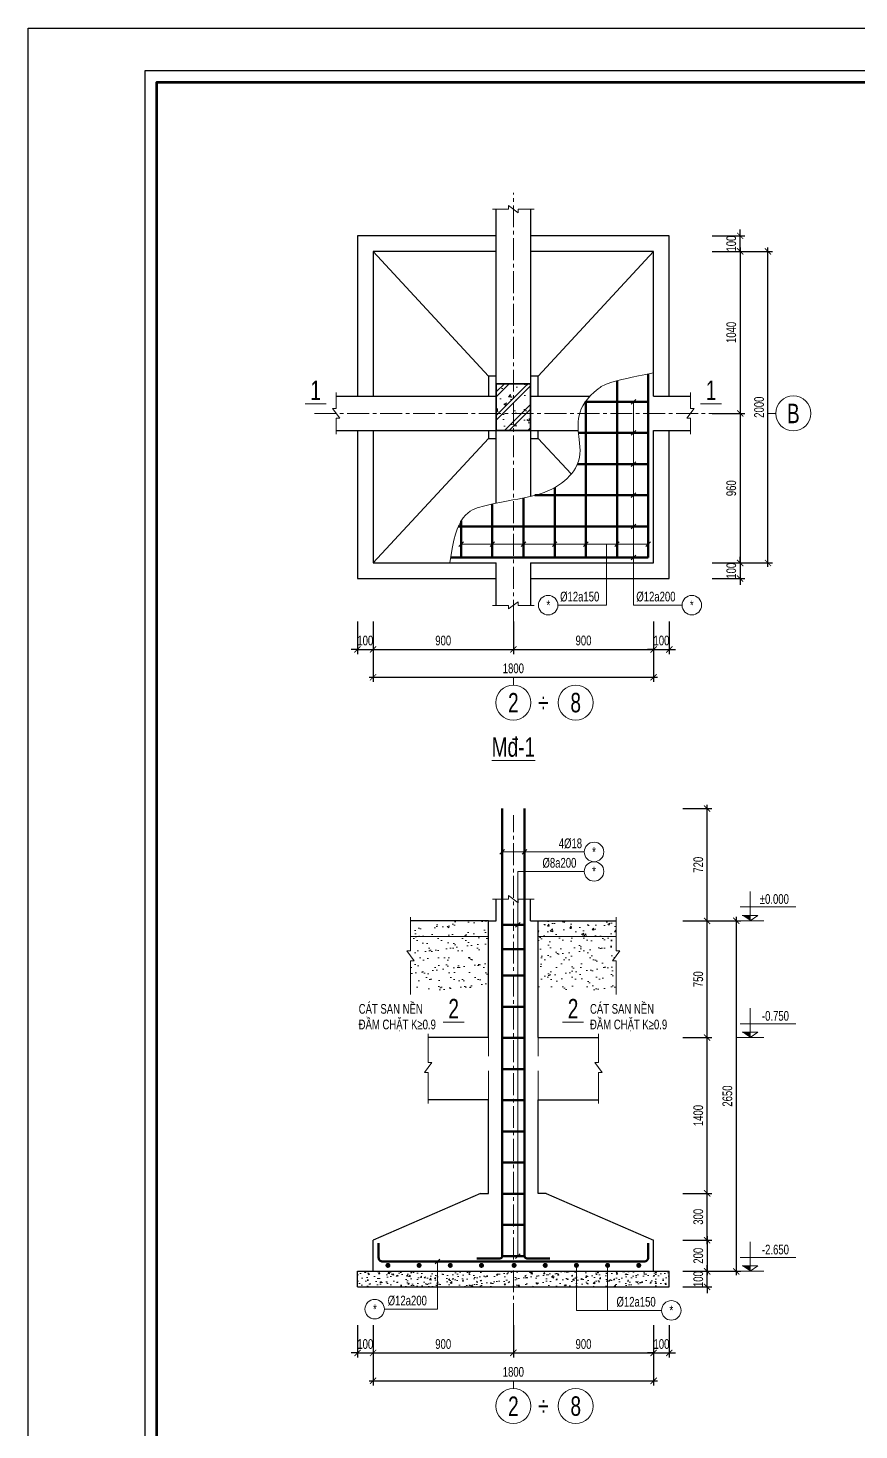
# Model space of a CAD drawing. Header units: millimetres. Extents: x 0 to 84100, y 0 to 59400.
# Drawn here: x 0 to 21322, y 23405 to 59400 of the extents above; entities that cross this region are included whole.
import ezdxf
from ezdxf.enums import TextEntityAlignment as Align

# ---------------------------------------------------------------- set-up
doc = ezdxf.new("R2010")
doc.units = ezdxf.units.MM
doc.header["$LTSCALE"] = 750
doc.header["$MEASUREMENT"] = 0
doc.linetypes.add('CENTER2', pattern=[1.125, 0.75, -0.125, 0.125, -0.125])
doc.linetypes.add('HIDDEN', pattern=[0.375, 0.25, -0.125])
doc.layers.add('CDC-KHUNGTEN', color=9, linetype='Continuous')
for name, color, linetype, lineweight in [('CDC_01.AXIS', 160, 'CENTER2', 13), ('CDC_02.DIM', 1, 'Continuous', 18), ('CDC_03.BORDER', 3, 'Continuous', 25), ('CDC_04.HIDDEN', 8, 'HIDDEN', 15), ('CDC_05.STEEL', 4, 'Continuous', 50), ('CDC_06.TEXT', 2, 'Continuous', 18), ('CDC_09.COLUMN', 4, 'Continuous', 35), ('CDC_10.HATCH', 251, 'Continuous', 9), ('CDC_11.NOTE', 8, 'Continuous', 18), ('CDC_14.STEELNUM', 9, 'Continuous', 18), ('STEEL_NODE', 6, 'Continuous', 50)]:
    doc.layers.add(name, color=color, linetype=linetype, lineweight=lineweight)
doc.styles.add('KCS_SMTEXT', font='arial.ttf', dxfattribs={"width": 0.7})
doc.styles.add('SMTEXT', font='arial.ttf', dxfattribs={"width": 0.7})
doc.dimstyles.new('KCS_DIM100-25', dxfattribs={"dimscale": 100, "dimtxt": 2.5, "dimasz": 1.6, "dimexe": 1.2, "dimexo": 0, "dimgap": 1, "dimtad": 1, "dimdec": 0, "dimlfac": 0.25, "dimzin": 0, "dimdsep": 46, "dimtxsty": 'KCS_SMTEXT', "dimblk": 'ARCHTICK', "dimcen": 0, "dimdle": 1, "dimclrd": 256, "dimclre": 256, "dimclrt": 2, "dimadec": 0, "dimazin": 0, "dimtfac": 1, "dimtdec": 0, "dimtix": 1, "dimtmove": 2, "dimatfit": 3, "dimfxl": 1, "dimtolj": 1, "dimtzin": 0, "dimarcsym": 0})

# ---------------------------------------------------------------- blocks, each defined once
blk = doc.blocks.new('_ArchTick')
at = {"color": 0, "linetype": 'ByBlock', "const_width": 0.15}
blk.add_lwpolyline([(-0.5, -0.5), (0.5, 0.5)], dxfattribs=at)
blk = doc.blocks.new('*D3')
at = {"layer": 'CDC_02.DIM', "lineweight": -2, "transparency": 16777216}
for p, q in [((8454, 44159), (8454, 43325)), ((8854, 44159), (8854, 43325)), ((8454, 43445), (8294, 43445)), ((8454, 43445), (8854, 43445)), ((8854, 43445), (9014, 43445))]:
    blk.add_line(p, q, dxfattribs=at)
at = {"layer": 'DEFPOINTS', "color": 0, "transparency": 16777216}
for p in [(8454, 44159), (8854, 44159), (8854, 43445)]:
    blk.add_point(p, dxfattribs=at)
at = {"layer": 'CDC_02.DIM', "lineweight": -2, "transparency": 16777216, "xscale": 160, "yscale": 160, "zscale": 160}
blk.add_blockref('_ArchTick', (8454, 43445), dxfattribs=at)
at = {"layer": 'CDC_02.DIM', "lineweight": -2, "transparency": 16777216, "xscale": 160, "yscale": 160, "zscale": 160, "rotation": 180}
blk.add_blockref('_ArchTick', (8854, 43445), dxfattribs=at)
at = {"layer": 'CDC_02.DIM', "color": 2, "transparency": 16777216, "insert": (8654, 43673), "char_height": 250, "attachment_point": 5, "style": 'KCS_SMTEXT'}
blk.add_mtext('\\A1;100', dxfattribs=at)
blk = doc.blocks.new('*D4')
at = {"layer": 'CDC_02.DIM', "lineweight": -2, "transparency": 16777216}
for p, q in [((8854, 44159), (8854, 43325)), ((12454, 44159), (12454, 43325)), ((8754, 43445), (12554, 43445))]:
    blk.add_line(p, q, dxfattribs=at)
at = {"layer": 'DEFPOINTS', "color": 0, "transparency": 16777216}
for p in [(8854, 44159), (12454, 44159), (12454, 43445)]:
    blk.add_point(p, dxfattribs=at)
at = {"layer": 'CDC_02.DIM', "lineweight": -2, "transparency": 16777216, "xscale": 160, "yscale": 160, "zscale": 160, "rotation": 180}
blk.add_blockref('_ArchTick', (8854, 43445), dxfattribs=at)
at = {"layer": 'CDC_02.DIM', "lineweight": -2, "transparency": 16777216, "xscale": 160, "yscale": 160, "zscale": 160}
blk.add_blockref('_ArchTick', (12454, 43445), dxfattribs=at)
at = {"layer": 'CDC_02.DIM', "color": 2, "transparency": 16777216, "insert": (10654, 43673), "char_height": 250, "attachment_point": 5, "style": 'KCS_SMTEXT'}
blk.add_mtext('\\A1;900', dxfattribs=at)
blk = doc.blocks.new('*D5')
at = {"layer": 'CDC_02.DIM', "lineweight": -2, "transparency": 16777216}
for p, q in [((12454, 44159), (12454, 43325)), ((16054, 44159), (16054, 43325)), ((12354, 43445), (16154, 43445))]:
    blk.add_line(p, q, dxfattribs=at)
at = {"layer": 'DEFPOINTS', "color": 0, "transparency": 16777216}
for p in [(12454, 44159), (16054, 44159), (16054, 43445)]:
    blk.add_point(p, dxfattribs=at)
at = {"layer": 'CDC_02.DIM', "lineweight": -2, "transparency": 16777216, "xscale": 160, "yscale": 160, "zscale": 160, "rotation": 180}
blk.add_blockref('_ArchTick', (12454, 43445), dxfattribs=at)
at = {"layer": 'CDC_02.DIM', "lineweight": -2, "transparency": 16777216, "xscale": 160, "yscale": 160, "zscale": 160}
blk.add_blockref('_ArchTick', (16054, 43445), dxfattribs=at)
at = {"layer": 'CDC_02.DIM', "color": 2, "transparency": 16777216, "insert": (14254, 43673), "char_height": 250, "attachment_point": 5, "style": 'KCS_SMTEXT'}
blk.add_mtext('\\A1;900', dxfattribs=at)
blk = doc.blocks.new('*D6')
at = {"layer": 'CDC_02.DIM', "lineweight": -2, "transparency": 16777216}
for p, q in [((16054, 44159), (16054, 43325)), ((16454, 44159), (16454, 43325)), ((16054, 43445), (15894, 43445)), ((16054, 43445), (16454, 43445)), ((16454, 43445), (16614, 43445))]:
    blk.add_line(p, q, dxfattribs=at)
at = {"layer": 'DEFPOINTS', "color": 0, "transparency": 16777216}
for p in [(16054, 44159), (16454, 44159), (16454, 43445)]:
    blk.add_point(p, dxfattribs=at)
at = {"layer": 'CDC_02.DIM', "lineweight": -2, "transparency": 16777216, "xscale": 160, "yscale": 160, "zscale": 160}
blk.add_blockref('_ArchTick', (16054, 43445), dxfattribs=at)
at = {"layer": 'CDC_02.DIM', "lineweight": -2, "transparency": 16777216, "xscale": 160, "yscale": 160, "zscale": 160, "rotation": 180}
blk.add_blockref('_ArchTick', (16454, 43445), dxfattribs=at)
at = {"layer": 'CDC_02.DIM', "color": 2, "transparency": 16777216, "insert": (16254, 43673), "char_height": 250, "attachment_point": 5, "style": 'KCS_SMTEXT'}
blk.add_mtext('\\A1;100', dxfattribs=at)
blk = doc.blocks.new('*D7')
at = {"layer": 'CDC_02.DIM', "lineweight": -2, "transparency": 16777216}
for p, q in [((8854, 44159), (8854, 42611)), ((16054, 44159), (16054, 42611)), ((8754, 42731), (16154, 42731))]:
    blk.add_line(p, q, dxfattribs=at)
at = {"layer": 'DEFPOINTS', "color": 0, "transparency": 16777216}
for p in [(8854, 44159), (16054, 44159), (16054, 42731)]:
    blk.add_point(p, dxfattribs=at)
at = {"layer": 'CDC_02.DIM', "lineweight": -2, "transparency": 16777216, "xscale": 160, "yscale": 160, "zscale": 160, "rotation": 180}
blk.add_blockref('_ArchTick', (8854, 42731), dxfattribs=at)
at = {"layer": 'CDC_02.DIM', "lineweight": -2, "transparency": 16777216, "xscale": 160, "yscale": 160, "zscale": 160}
blk.add_blockref('_ArchTick', (16054, 42731), dxfattribs=at)
at = {"layer": 'CDC_02.DIM', "color": 2, "transparency": 16777216, "insert": (12454, 42958), "char_height": 250, "attachment_point": 5, "style": 'KCS_SMTEXT'}
blk.add_mtext('\\A1;1800', dxfattribs=at)
blk = doc.blocks.new('*D8')
at = {"layer": 'CDC_02.DIM', "lineweight": -2, "transparency": 16777216}
for p, q in [((17559, 53665), (18394, 53665)), ((18274, 53765), (18274, 49405)), ((17559, 49505), (18394, 49505))]:
    blk.add_line(p, q, dxfattribs=at)
at = {"layer": 'DEFPOINTS', "color": 0, "transparency": 16777216}
for p in [(17559, 53665), (17559, 49505), (18274, 49505)]:
    blk.add_point(p, dxfattribs=at)
at = {"layer": 'CDC_02.DIM', "lineweight": -2, "transparency": 16777216, "xscale": 160, "yscale": 160, "zscale": 160}
for p, rotation in [((18274, 53665), 90), ((18274, 49505), 270)]:
    blk.add_blockref('_ArchTick', p, dxfattribs=dict(at, rotation=rotation))
at = {"layer": 'CDC_02.DIM', "color": 2, "transparency": 16777216, "insert": (18046, 51585), "char_height": 250, "attachment_point": 5, "rotation": 90, "style": 'KCS_SMTEXT'}
blk.add_mtext('\\A1;1040', dxfattribs=at)
blk = doc.blocks.new('*D9')
at = {"layer": 'CDC_02.DIM', "lineweight": -2, "transparency": 16777216}
for p, q in [((17559, 49505), (18394, 49505)), ((18274, 49605), (18274, 45565)), ((17559, 45665), (18394, 45665))]:
    blk.add_line(p, q, dxfattribs=at)
at = {"layer": 'DEFPOINTS', "color": 0, "transparency": 16777216}
for p in [(17559, 49505), (17559, 45665), (18274, 45665)]:
    blk.add_point(p, dxfattribs=at)
at = {"layer": 'CDC_02.DIM', "lineweight": -2, "transparency": 16777216, "xscale": 160, "yscale": 160, "zscale": 160}
for p, rotation in [((18274, 49505), 90), ((18274, 45665), 270)]:
    blk.add_blockref('_ArchTick', p, dxfattribs=dict(at, rotation=rotation))
at = {"layer": 'CDC_02.DIM', "color": 2, "transparency": 16777216, "insert": (18046, 47585), "char_height": 250, "attachment_point": 5, "rotation": 90, "style": 'KCS_SMTEXT'}
blk.add_mtext('\\A1;960', dxfattribs=at)
blk = doc.blocks.new('*D10')
at = {"layer": 'CDC_02.DIM', "lineweight": -2, "transparency": 16777216}
for p, q in [((18274, 45665), (18274, 45825)), ((17559, 45665), (18394, 45665)), ((18274, 45665), (18274, 45265)), ((17559, 45265), (18394, 45265)), ((18274, 45265), (18274, 45105))]:
    blk.add_line(p, q, dxfattribs=at)
at = {"layer": 'DEFPOINTS', "color": 0, "transparency": 16777216}
for p in [(17559, 45665), (17559, 45265), (18274, 45265)]:
    blk.add_point(p, dxfattribs=at)
at = {"layer": 'CDC_02.DIM', "lineweight": -2, "transparency": 16777216, "xscale": 160, "yscale": 160, "zscale": 160}
for p, rotation in [((18274, 45665), 270), ((18274, 45265), 90)]:
    blk.add_blockref('_ArchTick', p, dxfattribs=dict(at, rotation=rotation))
at = {"layer": 'CDC_02.DIM', "color": 2, "transparency": 16777216, "insert": (18046, 45465), "char_height": 250, "attachment_point": 5, "rotation": 90, "style": 'KCS_SMTEXT'}
blk.add_mtext('\\A1;100', dxfattribs=at)
blk = doc.blocks.new('*D11')
at = {"layer": 'CDC_02.DIM', "lineweight": -2, "transparency": 16777216}
for p, q in [((17559, 53665), (19108, 53665)), ((18988, 45565), (18988, 53765)), ((17559, 45665), (19108, 45665))]:
    blk.add_line(p, q, dxfattribs=at)
at = {"layer": 'DEFPOINTS', "color": 0, "transparency": 16777216}
for p in [(17559, 53665), (18988, 53665), (17559, 45665)]:
    blk.add_point(p, dxfattribs=at)
at = {"layer": 'CDC_02.DIM', "lineweight": -2, "transparency": 16777216, "xscale": 160, "yscale": 160, "zscale": 160}
for p, rotation in [((18988, 53665), 90), ((18988, 45665), 270)]:
    blk.add_blockref('_ArchTick', p, dxfattribs=dict(at, rotation=rotation))
at = {"layer": 'CDC_02.DIM', "color": 2, "transparency": 16777216, "insert": (18760, 49665), "char_height": 250, "attachment_point": 5, "rotation": 90, "style": 'KCS_SMTEXT'}
blk.add_mtext('\\A1;2000', dxfattribs=at)
blk = doc.blocks.new('*D12')
at = {"layer": 'CDC_02.DIM', "lineweight": -2, "transparency": 16777216}
for p, q in [((17559, 54065), (18394, 54065)), ((18274, 54065), (18274, 54225)), ((18274, 53665), (18274, 54065)), ((17559, 53665), (18394, 53665)), ((18274, 53665), (18274, 53505))]:
    blk.add_line(p, q, dxfattribs=at)
at = {"layer": 'DEFPOINTS', "color": 0, "transparency": 16777216}
for p in [(17559, 54065), (18274, 54065), (17559, 53665)]:
    blk.add_point(p, dxfattribs=at)
at = {"layer": 'CDC_02.DIM', "lineweight": -2, "transparency": 16777216, "xscale": 160, "yscale": 160, "zscale": 160}
for p, rotation in [((18274, 54065), 270), ((18274, 53665), 90)]:
    blk.add_blockref('_ArchTick', p, dxfattribs=dict(at, rotation=rotation))
at = {"layer": 'CDC_02.DIM', "color": 2, "transparency": 16777216, "insert": (18046, 53865), "char_height": 250, "attachment_point": 5, "rotation": 90, "style": 'KCS_SMTEXT'}
blk.add_mtext('\\A1;100', dxfattribs=at)
blk = doc.blocks.new('*D13')
at = {"layer": 'CDC_02.DIM', "lineweight": -2, "transparency": 16777216}
for p, q in [((16799, 27478), (17546, 27478)), ((17426, 27478), (17426, 27638)), ((17426, 27078), (17426, 27478)), ((16799, 27078), (17546, 27078)), ((17426, 27078), (17426, 26918))]:
    blk.add_line(p, q, dxfattribs=at)
at = {"layer": 'DEFPOINTS', "color": 0, "transparency": 16777216}
for p in [(16799, 27478), (17426, 27478), (16799, 27078)]:
    blk.add_point(p, dxfattribs=at)
at = {"layer": 'CDC_02.DIM', "lineweight": -2, "transparency": 16777216, "xscale": 160, "yscale": 160, "zscale": 160}
for p, rotation in [((17426, 27478), 270), ((17426, 27078), 90)]:
    blk.add_blockref('_ArchTick', p, dxfattribs=dict(at, rotation=rotation))
at = {"layer": 'CDC_02.DIM', "color": 2, "transparency": 16777216, "insert": (17199, 27278), "char_height": 250, "attachment_point": 5, "rotation": 90, "style": 'KCS_SMTEXT'}
blk.add_mtext('\\A1;100', dxfattribs=at)
blk = doc.blocks.new('*D14')
at = {"layer": 'CDC_02.DIM', "lineweight": -2, "transparency": 16777216}
for p, q in [((16799, 33478), (17546, 33478)), ((17426, 29378), (17426, 33578)), ((16799, 29478), (17546, 29478))]:
    blk.add_line(p, q, dxfattribs=at)
at = {"layer": 'DEFPOINTS', "color": 0, "transparency": 16777216}
for p in [(16799, 33478), (17426, 33478), (16799, 29478)]:
    blk.add_point(p, dxfattribs=at)
at = {"layer": 'CDC_02.DIM', "lineweight": -2, "transparency": 16777216, "xscale": 160, "yscale": 160, "zscale": 160}
for p, rotation in [((17426, 33478), 90), ((17426, 29478), 270)]:
    blk.add_blockref('_ArchTick', p, dxfattribs=dict(at, rotation=rotation))
at = {"layer": 'CDC_02.DIM', "color": 2, "transparency": 16777216, "insert": (17199, 31478), "char_height": 250, "attachment_point": 5, "rotation": 90, "style": 'KCS_SMTEXT'}
blk.add_mtext('\\A1;1400', dxfattribs=at)
blk = doc.blocks.new('*D15')
at = {"layer": 'CDC_02.DIM', "lineweight": -2, "transparency": 16777216}
for p, q in [((16799, 36478), (17546, 36478)), ((17426, 33378), (17426, 36578)), ((16799, 33478), (17546, 33478))]:
    blk.add_line(p, q, dxfattribs=at)
at = {"layer": 'DEFPOINTS', "color": 0, "transparency": 16777216}
for p in [(16799, 36478), (17426, 36478), (16799, 33478)]:
    blk.add_point(p, dxfattribs=at)
at = {"layer": 'CDC_02.DIM', "lineweight": -2, "transparency": 16777216, "xscale": 160, "yscale": 160, "zscale": 160}
for p, rotation in [((17426, 36478), 90), ((17426, 33478), 270)]:
    blk.add_blockref('_ArchTick', p, dxfattribs=dict(at, rotation=rotation))
at = {"layer": 'CDC_02.DIM', "color": 2, "transparency": 16777216, "insert": (17199, 34978), "char_height": 250, "attachment_point": 5, "rotation": 90, "style": 'KCS_SMTEXT'}
blk.add_mtext('\\A1;750', dxfattribs=at)
blk = doc.blocks.new('*D16')
at = {"layer": 'CDC_02.DIM', "lineweight": -2, "transparency": 16777216}
for p, q in [((16799, 28278), (17546, 28278)), ((17426, 28378), (17426, 27378)), ((16799, 27478), (17546, 27478))]:
    blk.add_line(p, q, dxfattribs=at)
at = {"layer": 'DEFPOINTS', "color": 0, "transparency": 16777216}
for p in [(16799, 28278), (16799, 27478), (17426, 27478)]:
    blk.add_point(p, dxfattribs=at)
at = {"layer": 'CDC_02.DIM', "lineweight": -2, "transparency": 16777216, "xscale": 160, "yscale": 160, "zscale": 160}
for p, rotation in [((17426, 28278), 90), ((17426, 27478), 270)]:
    blk.add_blockref('_ArchTick', p, dxfattribs=dict(at, rotation=rotation))
at = {"layer": 'CDC_02.DIM', "color": 2, "transparency": 16777216, "insert": (17199, 27878), "char_height": 250, "attachment_point": 5, "rotation": 90, "style": 'KCS_SMTEXT'}
blk.add_mtext('\\A1;200', dxfattribs=at)
blk = doc.blocks.new('*D17')
at = {"layer": 'CDC_02.DIM', "lineweight": -2, "transparency": 16777216}
for p, q in [((17426, 28178), (17426, 29578)), ((16799, 29478), (17546, 29478)), ((16799, 28278), (17546, 28278))]:
    blk.add_line(p, q, dxfattribs=at)
at = {"layer": 'DEFPOINTS', "color": 0, "transparency": 16777216}
for p in [(16799, 29478), (17426, 29478), (16799, 28278)]:
    blk.add_point(p, dxfattribs=at)
at = {"layer": 'CDC_02.DIM', "lineweight": -2, "transparency": 16777216, "xscale": 160, "yscale": 160, "zscale": 160}
for p, rotation in [((17426, 29478), 90), ((17426, 28278), 270)]:
    blk.add_blockref('_ArchTick', p, dxfattribs=dict(at, rotation=rotation))
at = {"layer": 'CDC_02.DIM', "color": 2, "transparency": 16777216, "insert": (17199, 28878), "char_height": 250, "attachment_point": 5, "rotation": 90, "style": 'KCS_SMTEXT'}
blk.add_mtext('\\A1;300', dxfattribs=at)
blk = doc.blocks.new('*D18')
at = {"layer": 'CDC_02.DIM', "lineweight": -2, "transparency": 16777216}
for p, q in [((16799, 36478), (18294, 36478)), ((18174, 36578), (18174, 27378)), ((16799, 27478), (18294, 27478))]:
    blk.add_line(p, q, dxfattribs=at)
at = {"layer": 'DEFPOINTS', "color": 0, "transparency": 16777216}
for p in [(16799, 36478), (16799, 27478), (18174, 27478)]:
    blk.add_point(p, dxfattribs=at)
at = {"layer": 'CDC_02.DIM', "lineweight": -2, "transparency": 16777216, "xscale": 160, "yscale": 160, "zscale": 160}
for p, rotation in [((18174, 36478), 90), ((18174, 27478), 270)]:
    blk.add_blockref('_ArchTick', p, dxfattribs=dict(at, rotation=rotation))
at = {"layer": 'CDC_02.DIM', "color": 2, "transparency": 16777216, "insert": (17947, 31978), "char_height": 250, "attachment_point": 5, "rotation": 90, "style": 'KCS_SMTEXT'}
blk.add_mtext('\\A1;2650', dxfattribs=at)
blk = doc.blocks.new('*D19')
at = {"layer": 'CDC_02.DIM', "lineweight": -2, "transparency": 16777216}
for p, q in [((16799, 39358), (17546, 39358)), ((17426, 36378), (17426, 39458)), ((16799, 36478), (17546, 36478))]:
    blk.add_line(p, q, dxfattribs=at)
at = {"layer": 'DEFPOINTS', "color": 0, "transparency": 16777216}
for p in [(16799, 39358), (17426, 39358), (16799, 36478)]:
    blk.add_point(p, dxfattribs=at)
at = {"layer": 'CDC_02.DIM', "lineweight": -2, "transparency": 16777216, "xscale": 160, "yscale": 160, "zscale": 160}
for p, rotation in [((17426, 39358), 90), ((17426, 36478), 270)]:
    blk.add_blockref('_ArchTick', p, dxfattribs=dict(at, rotation=rotation))
at = {"layer": 'CDC_02.DIM', "color": 2, "transparency": 16777216, "insert": (17199, 37918), "char_height": 250, "attachment_point": 5, "rotation": 90, "style": 'KCS_SMTEXT'}
blk.add_mtext('\\A1;720', dxfattribs=at)
blk = doc.blocks.new('*D30')
at = {"layer": 'CDC_02.DIM', "lineweight": -2, "transparency": 16777216}
for p, q in [((8454, 26097), (8454, 25263)), ((8854, 26097), (8854, 25263)), ((8454, 25383), (8294, 25383)), ((8454, 25383), (8854, 25383)), ((8854, 25383), (9014, 25383))]:
    blk.add_line(p, q, dxfattribs=at)
at = {"layer": 'DEFPOINTS', "color": 0, "transparency": 16777216}
for p in [(8454, 26097), (8854, 26097), (8854, 25383)]:
    blk.add_point(p, dxfattribs=at)
at = {"layer": 'CDC_02.DIM', "lineweight": -2, "transparency": 16777216, "xscale": 160, "yscale": 160, "zscale": 160}
blk.add_blockref('_ArchTick', (8454, 25383), dxfattribs=at)
at = {"layer": 'CDC_02.DIM', "lineweight": -2, "transparency": 16777216, "xscale": 160, "yscale": 160, "zscale": 160, "rotation": 180}
blk.add_blockref('_ArchTick', (8854, 25383), dxfattribs=at)
at = {"layer": 'CDC_02.DIM', "color": 2, "transparency": 16777216, "insert": (8654, 25610), "char_height": 250, "attachment_point": 5, "style": 'KCS_SMTEXT'}
blk.add_mtext('\\A1;100', dxfattribs=at)
blk = doc.blocks.new('*D31')
at = {"layer": 'CDC_02.DIM', "lineweight": -2, "transparency": 16777216}
for p, q in [((8854, 26097), (8854, 25263)), ((12454, 26097), (12454, 25263)), ((8754, 25383), (12554, 25383))]:
    blk.add_line(p, q, dxfattribs=at)
at = {"layer": 'DEFPOINTS', "color": 0, "transparency": 16777216}
for p in [(8854, 26097), (12454, 26097), (12454, 25383)]:
    blk.add_point(p, dxfattribs=at)
at = {"layer": 'CDC_02.DIM', "lineweight": -2, "transparency": 16777216, "xscale": 160, "yscale": 160, "zscale": 160, "rotation": 180}
blk.add_blockref('_ArchTick', (8854, 25383), dxfattribs=at)
at = {"layer": 'CDC_02.DIM', "lineweight": -2, "transparency": 16777216, "xscale": 160, "yscale": 160, "zscale": 160}
blk.add_blockref('_ArchTick', (12454, 25383), dxfattribs=at)
at = {"layer": 'CDC_02.DIM', "color": 2, "transparency": 16777216, "insert": (10654, 25610), "char_height": 250, "attachment_point": 5, "style": 'KCS_SMTEXT'}
blk.add_mtext('\\A1;900', dxfattribs=at)
blk = doc.blocks.new('*D32')
at = {"layer": 'CDC_02.DIM', "lineweight": -2, "transparency": 16777216}
for p, q in [((12454, 26097), (12454, 25263)), ((16054, 26097), (16054, 25263)), ((12354, 25383), (16154, 25383))]:
    blk.add_line(p, q, dxfattribs=at)
at = {"layer": 'DEFPOINTS', "color": 0, "transparency": 16777216}
for p in [(12454, 26097), (16054, 26097), (16054, 25383)]:
    blk.add_point(p, dxfattribs=at)
at = {"layer": 'CDC_02.DIM', "lineweight": -2, "transparency": 16777216, "xscale": 160, "yscale": 160, "zscale": 160, "rotation": 180}
blk.add_blockref('_ArchTick', (12454, 25383), dxfattribs=at)
at = {"layer": 'CDC_02.DIM', "lineweight": -2, "transparency": 16777216, "xscale": 160, "yscale": 160, "zscale": 160}
blk.add_blockref('_ArchTick', (16054, 25383), dxfattribs=at)
at = {"layer": 'CDC_02.DIM', "color": 2, "transparency": 16777216, "insert": (14254, 25610), "char_height": 250, "attachment_point": 5, "style": 'KCS_SMTEXT'}
blk.add_mtext('\\A1;900', dxfattribs=at)
blk = doc.blocks.new('*D33')
at = {"layer": 'CDC_02.DIM', "lineweight": -2, "transparency": 16777216}
for p, q in [((16054, 26097), (16054, 25263)), ((16454, 26097), (16454, 25263)), ((16054, 25383), (15894, 25383)), ((16054, 25383), (16454, 25383)), ((16454, 25383), (16614, 25383))]:
    blk.add_line(p, q, dxfattribs=at)
at = {"layer": 'DEFPOINTS', "color": 0, "transparency": 16777216}
for p in [(16054, 26097), (16454, 26097), (16454, 25383)]:
    blk.add_point(p, dxfattribs=at)
at = {"layer": 'CDC_02.DIM', "lineweight": -2, "transparency": 16777216, "xscale": 160, "yscale": 160, "zscale": 160}
blk.add_blockref('_ArchTick', (16054, 25383), dxfattribs=at)
at = {"layer": 'CDC_02.DIM', "lineweight": -2, "transparency": 16777216, "xscale": 160, "yscale": 160, "zscale": 160, "rotation": 180}
blk.add_blockref('_ArchTick', (16454, 25383), dxfattribs=at)
at = {"layer": 'CDC_02.DIM', "color": 2, "transparency": 16777216, "insert": (16254, 25610), "char_height": 250, "attachment_point": 5, "style": 'KCS_SMTEXT'}
blk.add_mtext('\\A1;100', dxfattribs=at)
blk = doc.blocks.new('*D34')
at = {"layer": 'CDC_02.DIM', "lineweight": -2, "transparency": 16777216}
for p, q in [((8854, 26097), (8854, 24548)), ((16054, 26097), (16054, 24548)), ((8754, 24668), (16154, 24668))]:
    blk.add_line(p, q, dxfattribs=at)
at = {"layer": 'DEFPOINTS', "color": 0, "transparency": 16777216}
for p in [(8854, 26097), (16054, 26097), (16054, 24668)]:
    blk.add_point(p, dxfattribs=at)
at = {"layer": 'CDC_02.DIM', "lineweight": -2, "transparency": 16777216, "xscale": 160, "yscale": 160, "zscale": 160, "rotation": 180}
blk.add_blockref('_ArchTick', (8854, 24668), dxfattribs=at)
at = {"layer": 'CDC_02.DIM', "lineweight": -2, "transparency": 16777216, "xscale": 160, "yscale": 160, "zscale": 160}
blk.add_blockref('_ArchTick', (16054, 24668), dxfattribs=at)
at = {"layer": 'CDC_02.DIM', "color": 2, "transparency": 16777216, "insert": (12454, 24896), "char_height": 250, "attachment_point": 5, "style": 'KCS_SMTEXT'}
blk.add_mtext('\\A1;1800', dxfattribs=at)
blk = doc.blocks.new('Khung tên chuẩn')
at = {"layer": 'CDC-KHUNGTEN', "color": 8}
blk.add_lwpolyline([(75096, 1100), (83000, 1100), (83000, 58300), (3000, 58300), (3000, 1100), (75096, 1100)], dxfattribs=at)
at = {"layer": 'CDC-KHUNGTEN', "color": 255, "lineweight": 60}
blk.add_lwpolyline([(74900, 1400), (74900, 58000), (3300, 58000), (3300, 1400), (74900, 1400)], close=True, dxfattribs=at)
at = {"layer": 'DEFPOINTS', "color": 1, "ltscale": 0.2}
blk.add_lwpolyline([(0, 0), (0, 59400), (84100, 59400), (84100, 0), (0, 0)], close=True, dxfattribs=at)

msp = doc.modelspace()

# ---------------------------------------------------------------- hatches: boundary and pattern name
at = {"layer": 'CDC_10.HATCH'}
h = msp.add_hatch(dxfattribs=at)
h.set_pattern_fill('BT-01', color=256, scale=100, pattern_type=2)
h.set_pattern_definition([(50, (-223678.1, 20998.8), (717.2602, -62.7521), [75, -825]), (355, (-223678.1, 20998.8), (-138.7513, 752.1921), [60, -660]), (100.4514, (-223618.3, 20993.55), (578.5094, 689.4395), [63.7402, -701.1421]), (46.1842, (-223678.1, 21198.8), (1067.241, -165.519), [112.5, -1237.5]), (96.6356, (-223589.2, 21185), (934.6627, 974.118), [95.6103, -1051.713]), (351.1842, (-223678.1, 21198.8), (934.662, 974.1186), [90, -990]), (21, (-223578.1, 21148.8), (596.907, -402.6189), [75, -825]), (326, (-223578.1, 21148.8), (243.3153, 725.15), [60, -660]), (71.4514, (-223528.35, 21115.2), (840.2226, 322.5305), [63.7402, -701.1421]), (37.5, (-223678.1, 20998.78), (12.15986, 332.89385), [0, -652, 0, -670, 0, -662.5]), (7.5, (-223678.1, 20998.78), (263.06954, 394.4117), [0, -382, 0, -637, 0, -252.5]), (327.5, (-223901.1, 20998.78), (533.82244, -22.55487), [0, -250, 0, -780, 0, -1035]), (317.5, (-224001.1, 20998.8), (583.1862, 100.105), [0, -325, 0, -518, 0, -735]), (45, (-223678.1, 20998.78), (-300.5204, 300.5204), []), (45, (-223678.1, 21121.28), (-300.5204, 300.5204), [])])
h.paths.add_polyline_path([(12014, 49064.7), (12894, 49064.7), (12894, 50264.7), (12014, 50264.7)])
h = msp.add_hatch(dxfattribs=at)
h.set_pattern_fill('AR-CONC', color=256, scale=80)
h.set_pattern_definition([(50, (-564444.54, 1378136.47), (573.80815, -50.20171), [60, -660]), (355, (-564444.54, 1378136.5), (-111.00107, 601.7537), [48, -528]), (100.451444, (-564396.7, 1378132.3), (462.80708, 551.552), [50.99215, -560.9137]), (46.1842, (-564444.54, 1378296.5), (853.79306, -132.41542), [90, -990]), (96.635635, (-564373.4, 1378285.4), (747.72956, 779.2949), [76.48827, -841.371]), (351.184164, (-564444.5, 1378296.5), (747.72956, 779.2949), [72, -792]), (21, (-564364.54, 1378256.47), (477.52564, -322.09511), [60, -660]), (326, (-564364.54, 1378256.5), (194.65227, 580.12004), [48, -528]), (71.451445, (-564324.75, 1378229.63), (672.1779, 258.02492), [50.99215, -560.9137]), (37.5, (-564444.54, 1378136.47), (9.727884, 266.315083), [0, -521.6, 0, -536, 0, -530]), (7.5, (-564444.54, 1378136.47), (210.45563, 315.52937), [0, -305.6, 0, -509.6, 0, -202]), (327.5, (-564622.94, 1378136.47), (427.05795, -18.043897), [0, -200, 0, -624, 0, -828]), (317.5, (-564702.94, 1378136.47), (466.54894, 80.08399), [0, -260, 0, -414.4, 0, -588])])
h.paths.add_polyline_path([(9814, 36478.4), (11814, 36478.4), (11814, 36078.4), (9814, 36078.4)])
h = msp.add_hatch(dxfattribs=at)
h.set_pattern_fill('AR-CONC', color=256, scale=80)
h.set_pattern_definition([(50, (-564444.54, 1378136.47), (573.80815, -50.20171), [60, -660]), (355, (-564444.54, 1378136.5), (-111.00107, 601.7537), [48, -528]), (100.451444, (-564396.7, 1378132.3), (462.80708, 551.552), [50.99215, -560.9137]), (46.1842, (-564444.54, 1378296.5), (853.79306, -132.41542), [90, -990]), (96.635635, (-564373.4, 1378285.4), (747.72956, 779.2949), [76.48827, -841.371]), (351.184164, (-564444.5, 1378296.5), (747.72956, 779.2949), [72, -792]), (21, (-564364.54, 1378256.47), (477.52564, -322.09511), [60, -660]), (326, (-564364.54, 1378256.5), (194.65227, 580.12004), [48, -528]), (71.451445, (-564324.75, 1378229.63), (672.1779, 258.02492), [50.99215, -560.9137]), (37.5, (-564444.54, 1378136.47), (9.727884, 266.315083), [0, -521.6, 0, -536, 0, -530]), (7.5, (-564444.54, 1378136.47), (210.45563, 315.52937), [0, -305.6, 0, -509.6, 0, -202]), (327.5, (-564622.94, 1378136.47), (427.05795, -18.043897), [0, -200, 0, -624, 0, -828]), (317.5, (-564702.94, 1378136.47), (466.54894, 80.08399), [0, -260, 0, -414.4, 0, -588])])
h.paths.add_polyline_path([(15094, 36478.4), (13094, 36478.4), (13094, 36078.4), (15094, 36078.4)])
h = msp.add_hatch(dxfattribs=at)
h.set_pattern_fill('AR-SAND', color=256, scale=200)
h.set_pattern_definition([(37.5, (-352868.67, 697836.86), (-12.59867, 385.36475), [0, -304, 0, -340, 0, -325]), (7.5, (-352868.67, 697836.86), (353.95534, 564.4292), [0, -164, 0, -274, 0, -105]), (327.5, (-353114.67, 697836.86), (622.82837, 1.13181), [0, -100, 0, -360, 0, -470]), (317.5, (-353114.67, 697836.86), (601.22532, 175.5351), [0, -50, 0, -236, 0, -270])])
h.paths.add_polyline_path([(9814, 35703.4), (9814, 36078.4), (11814, 36078.4), (11814, 34678.4), (9814, 34678.4), (9814, 35453.4), (9907.7, 35453.4), (9720.2, 35703.4)])
h = msp.add_hatch(dxfattribs=at)
h.set_pattern_fill('AR-SAND', color=256, scale=200)
h.set_pattern_definition([(37.5, (-352868.67, 697836.86), (-12.59867, 385.36475), [0, -304, 0, -340, 0, -325]), (7.5, (-352868.67, 697836.86), (353.95534, 564.4292), [0, -164, 0, -274, 0, -105]), (327.5, (-353114.67, 697836.86), (622.82837, 1.13181), [0, -100, 0, -360, 0, -470]), (317.5, (-353114.67, 697836.86), (601.22532, 175.5351), [0, -50, 0, -236, 0, -270])])
h.paths.add_polyline_path([(15094, 35703.4), (15094, 36078.4), (13094, 36078.4), (13094, 34678.4), (15094, 34678.4), (15094, 35453.4), (15000.2, 35453.4), (15187.7, 35703.4)])
h = msp.add_hatch(dxfattribs=at)
h.set_pattern_fill('AR-CONC', color=256, scale=50, style=0)
h.set_pattern_definition([(50, (-279139.44, 141429.94), (358.6301, -31.37607), [37.5, -412.5]), (355, (-279139.44, 141429.94), (-69.37567, 376.09607), [30, -330]), (100.45144, (-279109.56, 141427.33), (289.25442, 344.72), [31.8701, -350.57106]), (46.1842, (-279139.44, 141529.94), (533.62067, -82.75964), [56.25, -618.75]), (96.63564, (-279095, 141523.05), (467.331, 487.0593), [47.8052, -525.8569]), (351.18416, (-279139.44, 141529.94), (467.331, 487.0593), [45, -495]), (21, (-279089.44, 141504.94), (298.45353, -201.30945), [37.5, -412.5]), (326, (-279089.44, 141504.94), (121.65767, 362.57502), [30, -330]), (71.45144, (-279064.57, 141488.17), (420.1112, 161.26558), [31.8701, -350.57106]), (37.5, (-279139.44, 141429.94), (6.07993, 166.446927), [0, -326, 0, -335, 0, -331.25]), (7.5, (-279139.44, 141429.94), (131.53477, 197.20586), [0, -191, 0, -318.5, 0, -126.25]), (327.5, (-279250.94, 141429.94), (266.91122, -11.277436), [0, -125, 0, -390, 0, -517.5]), (317.5, (-279300.94, 141429.94), (291.59308, 50.05249), [0, -162.5, 0, -259, 0, -367.5])])
h.paths.add_polyline_path([(8454, 27478.4), (8454, 27078.4), (12454, 27078.4), (12454, 27478.4)])
h.paths.add_polyline_path([(16454, 27078.4), (16454, 27478.4), (12454, 27478.4), (12454, 27078.4)])

# ---------------------------------------------------------------- linework, layer by layer
at = {"layer": 'CDC_01.AXIS'}
for p, q in [((12454, 44159.4), (12454, 55170)), ((7348.7, 49504.7), (17559.3, 49504.7)), ((12454, 26097), (12454, 39192.9))]:
    msp.add_line(p, q, dxfattribs=at)
at = {"layer": 'CDC_02.DIM'}
for p, q in [((19187.9, 49504.7), (18987.9, 49504.7)), ((12454, 42530.7), (12454, 42730.7)), ((18529.3, 37233.4), (18529.3, 36478.4)), ((18277.4, 36834.7), (19698.8, 36834.7)), ((18174.2, 36478.4), (18884.9, 36478.4)), ((18327.8, 36614.8), (18730.8, 36614.8)), ((18327.8, 36614.8), (18730.8, 36614.8)), ((18529.3, 36478.4), (18730.8, 36614.8)), ((18529.3, 34233.4), (18529.3, 33478.4)), ((18174.2, 33478.4), (18884.9, 33478.4)), ((18277.4, 33834.7), (19698.8, 33834.7)), ((18327.8, 33614.8), (18730.8, 33614.8)), ((18327.8, 33614.8), (18730.8, 33614.8)), ((18529.3, 33478.4), (18730.8, 33614.8)), ((18529.3, 28233.4), (18529.3, 27478.4)), ((18277.4, 27834.7), (19698.8, 27834.7)), ((18174.2, 27478.4), (18884.9, 27478.4)), ((18327.8, 27614.8), (18730.8, 27614.8)), ((18327.8, 27614.8), (18730.8, 27614.8)), ((18529.3, 27478.4), (18730.8, 27614.8)), ((12454, 24468.3), (12454, 24668.3))]:
    msp.add_line(p, q, dxfattribs=at)
for centre, start, end in [((19637.9, 49504.7), 180.12732, 180), ((12454, 42080.7), 90.12732, 90), ((14054, 42080.7), 90.12732, 90), ((12455, 24018.3), 90.12732, 90), ((14055, 24018.3), 90.12732, 90)]:
    msp.add_arc(centre, 450, start, end, dxfattribs=at)
for points in [[(18327.8, 36614.8), (18529.3, 36614.8), (18529.3, 36478.4)], [(18327.8, 33614.8), (18529.3, 33614.8), (18529.3, 33478.4)], [(18327.8, 27614.8), (18529.3, 27614.8), (18529.3, 27478.4)]]:
    msp.add_solid(points, dxfattribs=at)
at = {"layer": 'CDC_03.BORDER'}
for p, q in [((12014, 49944.7), (12014, 54751.9)), ((12894, 54751.9), (12894, 49944.7)), ((11814, 50464.7), (8854, 53664.7)), ((13094, 50464.7), (16054, 53664.7)), ((7906.2, 49944.7), (12014, 49944.7)), ((12894, 49944.7), (14417.3, 49944.7)), ((16054, 49944.7), (17001.8, 49944.7)), ((7906.2, 49064.7), (12014, 49064.7)), ((12014, 47198.8), (12014, 49064.7)), ((12894, 49064.7), (14119.2, 49064.7)), ((12894, 49064.7), (12894, 47375.5)), ((16054, 49064.7), (17001.8, 49064.7)), ((11814, 48864.7), (8854, 45664.7)), ((13094, 48864.7), (13940, 47950.1)), ((12014, 44577.4), (12014, 45664.7)), ((12894, 45664.7), (12894, 44577.4)), ((12014, 36478.4), (12014, 37035.4)), ((12894, 36478.4), (12894, 37035.4)), ((11814, 36478.4), (9814, 36478.4)), ((11814, 36478.4), (12014, 36478.4)), ((11814, 33478.4), (11814, 36478.4)), ((12894, 36478.4), (13094, 36478.4)), ((13094, 33478.4), (13094, 36478.4)), ((13094, 36478.4), (15094, 36478.4)), ((11814, 33478.4), (10265.9, 33478.4)), ((13094, 33478.4), (14642.1, 33478.4)), ((11814, 31878.4), (10265.9, 31878.4)), ((11814, 31878.4), (10265.9, 31878.4)), ((11814, 29478.4), (11814, 31878.4)), ((13094, 29478.4), (13094, 31878.4)), ((13094, 31878.4), (14642.1, 31878.4)), ((13094, 31878.4), (14642.1, 31878.4)), ((11614, 29478.4), (8854, 28278.4)), ((11614, 29478.4), (11814, 29478.4)), ((13294, 29478.4), (13094, 29478.4)), ((13294, 29478.4), (16054, 28278.4)), ((8854, 27478.4), (8854, 28278.4)), ((16054, 27478.4), (16054, 28278.4)), ((8454, 27478.4), (16454, 27478.4)), ((8454, 27078.4), (8454, 27478.4)), ((16454, 27078.4), (16454, 27478.4)), ((8454, 27078.4), (16454, 27078.4))]:
    msp.add_line(p, q, dxfattribs=at)
at = {"layer": 'CDC_03.BORDER', "color": 1}
for points in [[(12014, 54064.7), (8454, 54064.7), (8454, 49946.9)], [(16454, 49944.7), (16454, 54064.7), (12894, 54064.7)], [(8454, 49066.9), (8454, 45264.7), (12014, 45264.7)], [(12894, 45264.7), (16454, 45264.7), (16454, 49064.7)]]:
    msp.add_lwpolyline(points, dxfattribs=at)
at = {"layer": 'CDC_03.BORDER'}
for points in [[(12014, 53664.7), (8854, 53664.7), (8854, 49946.9)], [(16054, 49944.7), (16054, 53664.7), (12894, 53664.7)], [(12014, 50464.7), (11814, 50464.7), (11814, 49944.7)], [(13094, 49944.7), (13094, 50464.7), (12894, 50464.7)], [(8854, 49066.9), (8854, 45664.7), (12014, 45664.7)], [(11814, 49064.7), (11814, 48864.7), (12014, 48864.7)], [(12894, 45664.7), (16054, 45664.7), (16054, 49064.7)], [(12894, 48864.7), (13094, 48864.7), (13094, 49064.7)]]:
    msp.add_lwpolyline(points, dxfattribs=at)
at = {"layer": 'CDC_04.HIDDEN', "ltscale": 4}
for p, q in [((11814, 31878.4), (11814, 33478.4)), ((13094, 31878.4), (13094, 33478.4))]:
    msp.add_line(p, q, dxfattribs=at)
at = {"layer": 'CDC_05.STEEL'}
for p, q in [((15914, 45804.7), (15914, 50519.9)), ((15914, 45804.7), (15914, 50519.9)), ((15114, 45804.7), (15114, 50343.6)), ((15914, 49804.7), (14303.1, 49804.7)), ((14314, 45804.7), (14314, 49819.9)), ((15914, 49004.7), (14124.5, 49004.7)), ((15914, 48204.7), (14099.7, 48204.7)), ((13514, 45804.7), (13514, 47600)), ((11914, 45804.7), (11914, 47177.6)), ((12714, 45804.7), (12714, 47335.4)), ((15914, 47404.7), (13008.8, 47404.7)), ((15914, 46604.7), (11041.5, 46604.7)), ((11114, 45804.7), (11114, 46745.7)), ((15914, 45804.7), (10843.4, 45804.7)), ((15914, 45804.7), (10843.4, 45804.7)), ((12167.6, 36372.7), (12741.6, 36372.7)), ((12167.6, 35748.2), (12741.6, 35748.2)), ((12167.6, 35069.7), (12741.6, 35069.7)), ((12167.6, 34269.7), (12741.6, 34269.7)), ((12167.6, 33469.7), (12741.6, 33469.7)), ((12167.6, 32669.7), (12741.6, 32669.7)), ((12167.6, 31869.7), (12741.6, 31869.7)), ((12167.6, 31069.7), (12741.6, 31069.7)), ((12167.6, 30269.7), (12741.6, 30269.7)), ((12167.6, 29469.7), (12741.6, 29469.7)), ((12167.6, 28669.7), (12741.6, 28669.7)), ((12167.6, 27869.7), (12741.6, 27869.7))]:
    msp.add_line(p, q, dxfattribs=at)
for points in [[(12167.6, 39358.4), (12167.6, 27869.7, -0.4142136), (12107.6, 27809.7), (11518.9, 27809.7)], [(12741.6, 39358.4), (12741.6, 27869.7, 0.4142136), (12801.6, 27809.7), (13390.2, 27809.7)], [(8995.6, 28204), (8995.6, 27830.2, 0.4142136), (9095.6, 27730.2), (15812.4, 27730.2, 0.4142136), (15912.4, 27830.2), (15912.4, 28204)]]:
    msp.add_lwpolyline(points, format="xyb", dxfattribs=at)
at = {"layer": 'CDC_09.COLUMN'}
msp.add_lwpolyline([(12014, 49064.7), (12894, 49064.7), (12894, 50264.7), (12014, 50264.7)], close=True, dxfattribs=at)
at = {"layer": 'CDC_10.HATCH'}
for p, q in [((11814, 36078.4), (9814, 36078.4)), ((13094, 36078.4), (15094, 36078.4))]:
    msp.add_line(p, q, dxfattribs=at)
at = {"layer": 'CDC_11.NOTE'}
for p, q in [((11114, 46145.6), (15914, 46145.6)), ((12167.6, 38245.7), (14274.6, 38245.7)), ((12571.2, 37745.7), (12571.2, 27869.7)), ((12571.2, 37745.7), (14274.6, 37745.7)), ((14872.4, 27630.5), (14872.4, 26473.9))]:
    msp.add_line(p, q, dxfattribs=at)
for points in [[(11920.2, 54751.9), (12329, 54751.9), (12329, 54845.7), (12579, 54658.2), (12579, 54751.9), (12987.7, 54751.9)], [(7906.2, 50040.6), (7906.2, 49631.9), (7812.5, 49631.9), (8000, 49381.9), (7906.2, 49381.9), (7906.2, 48973.1)], [(17001.8, 50040.6), (17001.8, 49631.9), (17095.5, 49631.9), (16908, 49381.9), (17001.8, 49381.9), (17001.8, 48973.1)], [(15533.6, 49804.7), (15533.6, 44581.2), (16783.2, 44581.2)], [(14846.1, 46145.6), (14846.1, 44581.2), (13596.5, 44581.2)], [(11920.2, 44577.4), (12329, 44577.4), (12329, 44483.7), (12579, 44671.2), (12579, 44577.4), (12987.7, 44577.4)], [(11920.2, 37035.4), (12329, 37035.4), (12329, 37129.2), (12579, 36941.7), (12579, 37035.4), (12987.7, 37035.4)], [(10265.9, 31784.7), (10265.9, 32585.9), (10172.2, 32585.9), (10359.7, 32835.9), (10265.9, 32835.9), (10265.9, 33572.2)], [(14642.1, 31784.7), (14642.1, 32585.9), (14735.8, 32585.9), (14548.3, 32835.9), (14642.1, 32835.9), (14642.1, 33572.2)], [(10504.1, 27730.2), (10504.1, 26506.7), (9144.8, 26506.7)], [(14072.4, 27631.3), (14072.4, 26474.9), (16258.3, 26474.9)]]:
    msp.add_lwpolyline(points, dxfattribs=at)
at = {"layer": 'CDC_11.NOTE', "color": 3}
for points in [[(15592.9, 49864), (15474.3, 49745.4)], [(15592.9, 49064), (15474.3, 48945.4)], [(15592.9, 48264), (15474.3, 48145.4)], [(15592.9, 47464), (15474.3, 47345.4)], [(15592.9, 46664), (15474.3, 46545.4)], [(11173.3, 46204.9), (11054.7, 46086.2)], [(11973.3, 46204.9), (11854.7, 46086.2)], [(12773.3, 46204.9), (12654.7, 46086.2)], [(13573.3, 46204.9), (13454.7, 46086.2)], [(14373.3, 46204.9), (14254.7, 46086.2)], [(15173.3, 46204.9), (15054.7, 46086.2)], [(15973.3, 46204.9), (15854.7, 46086.2)], [(15592.9, 45864), (15474.3, 45745.4)], [(12226.9, 38305), (12108.2, 38186.4)], [(12800.9, 38305), (12682.2, 38186.4)], [(12630.6, 36432.1), (12511.9, 36313.4)], [(10563.4, 27789.6), (10444.7, 27670.9)], [(12630.6, 27929.1), (12511.9, 27810.4)]]:
    msp.add_lwpolyline(points, dxfattribs=at)
at = {"layer": 'CDC_11.NOTE', "ltscale": 0.7}
for points in [[(9814, 36572.2), (9814, 35703.4), (9720.2, 35703.4), (9907.7, 35453.4), (9814, 35453.4), (9814, 34584.7)], [(15094, 36572.2), (15094, 35703.4), (15187.7, 35703.4), (15000.2, 35453.4), (15094, 35453.4), (15094, 34584.7)]]:
    msp.add_lwpolyline(points, dxfattribs=at)
at = {"layer": 'CDC_11.NOTE'}
msp.add_open_spline([(10826, 45664.7), (10967, 46909.4), (12084.5, 47291.9), (13359, 47345.9), (14205.5, 48183.9), (14149.5, 48909.9), (14008.5, 49755.6), (14906, 50331.8), (16054, 50546.4)], degree=3, knots=[0, 0, 0, 0, 259.2297997, 824.2452862, 1088.4059418, 1463.2404447, 2004.8313565, 2114.8129735, 2114.8129735, 2114.8129735, 2114.8129735], dxfattribs=at)
at = {"layer": 'CDC_14.STEELNUM'}
for centre in [(13346.5, 44581.2), (17033.2, 44581.2), (14524.6, 38245.7), (14524.6, 37745.7), (8894.8, 26506.7), (16508.3, 26474.9)]:
    msp.add_circle(centre, 250, dxfattribs=at)
at = {"layer": 'STEEL_NODE', "const_width": 64}
for points in [[(9267.6, 27630.5, -1), (9203.6, 27630.5, -1)], [(10067.6, 27630.5, -1), (10003.6, 27630.5, -1)], [(10867.6, 27630.5, -1), (10803.6, 27630.5, -1)], [(11667.6, 27630.5, -1), (11603.6, 27630.5, -1)], [(12440.4, 27630.5, 1), (12504.4, 27630.5, 1)], [(13240.4, 27630.5, 1), (13304.4, 27630.5, 1)], [(14040.4, 27630.5, 1), (14104.4, 27630.5, 1)], [(14840.4, 27630.5, 1), (14904.4, 27630.5, 1)], [(15640.4, 27630.5, 1), (15704.4, 27630.5, 1)]]:
    msp.add_lwpolyline(points, format="xyb", close=True, dxfattribs=at)

# ---------------------------------------------------------------- block references
msp.add_blockref('Khung tên chuẩn', (0, 0))

# ---------------------------------------------------------------- texts
at = {"layer": 'CDC_06.TEXT', "color": 4, "style": 'SMTEXT', "width": 0.7}
for s, p in [('%%U 1 ', (7380.7, 50097.6)), ('%%U 1 ', (17527.3, 50097.6)), ('B', (19637.9, 49504.7)), ('2', (12454, 42080.7)), ('8', (14054, 42080.7)), ('%%UMđ-1', (12454.5, 40950.3)), ('%%U 2 ', (10921.9, 34226.1)), ('%%U 2 ', (13986.1, 34226.1)), ('2', (12455, 24018.3)), ('8', (14055, 24018.3))]:
    msp.add_text(s, height=500, dxfattribs=at).set_placement(p, align=Align.MIDDLE)
at = {"layer": 'CDC_06.TEXT', "linetype": 'ByBlock', "style": 'SMTEXT', "width": 0.7}
for s, p in [('%%C12a150', (13653.8, 44677.6)), ('%%C12a200', (15609.5, 44677.6)), ('4%%C18', (13618.6, 38342)), ('%%C8a200', (13201.2, 37842)), ('%%C12a200', (9228.9, 26603.2))]:
    msp.add_text(s, height=250, dxfattribs=at).set_placement(p)
at = {"layer": 'CDC_06.TEXT', "color": 4, "style": 'SMTEXT', "width": 0.7}
for p in [(13224, 42080.7), (13225, 24018.3)]:
    msp.add_text('÷', height=500, dxfattribs=at).set_placement(p, align=Align.MIDDLE_CENTER)
at = {"layer": 'CDC_06.TEXT', "linetype": 'ByBlock', "style": 'SMTEXT', "width": 0.7}
for s, p in [('%%P0.000', (18778.8, 37037.4)), ('-0.750', (18833.1, 34037.4)), ('-2.650', (18833.1, 28037.4))]:
    msp.add_text(s, height=250, dxfattribs=at).set_placement(p, align=Align.MIDDLE_LEFT)
at = {"layer": 'CDC_06.TEXT', "style": 'KCS_SMTEXT', "width": 0.7}
for s, p in [('CÁT SAN NỀN', (9307, 34253.1)), ('CÁT SAN NỀN', (15242.5, 34253.1)), ('ĐẦM CHẶT K≥0.9', (9475.5, 33826.6)), ('ĐẦM CHẶT K≥0.9', (15411, 33826.6))]:
    msp.add_text(s, height=250, dxfattribs=at).set_placement(p, align=Align.MIDDLE)
at = {"layer": 'CDC_06.TEXT', "style": 'SMTEXT', "width": 0.7}
msp.add_text('%%C12a150', height=250, dxfattribs=at).set_placement((15100.9, 26571.2))
at = {"layer": 'CDC_14.STEELNUM', "color": 2, "linetype": 'ByBlock', "style": 'SMTEXT', "width": 0.7}
for p in [(13352.2, 44581.2), (17033.2, 44581.2), (14524.6, 38245.7), (14524.6, 37745.7), (8900.6, 26506.7), (16508.3, 26474.9)]:
    msp.add_text('*', height=250, dxfattribs=at).set_placement(p, align=Align.MIDDLE_CENTER)

# ---------------------------------------------------------------- dimensions: what is measured, and where the dimension line sits
at = {"layer": 'CDC_02.DIM'}
for base, p1, p2, angle, picture, middle in [((18273.6, 54064.7), (17559.3, 53664.7), (17559.3, 54064.7), 270, '*D12', (18046, 53864.7)), ((18273.6, 49504.7), (17559.3, 53664.7), (17559.3, 49504.7), 90, '*D8', (18046, 51584.7)), ((18987.9, 53664.7), (17559.3, 45664.7), (17559.3, 53664.7), 90, '*D11', (18760.3, 49664.7)), ((18273.6, 45664.7), (17559.3, 49504.7), (17559.3, 45664.7), 90, '*D9', (18046, 47584.7)), ((18273.6, 45264.7), (17559.3, 45664.7), (17559.3, 45264.7), 90, '*D10', (18046, 45464.7)), ((17426.4, 39358.4), (16799.2, 36478.4), (16799.2, 39358.4), 90, '*D19', (17198.8, 37918.4)), ((17426.4, 36478.4), (16799.2, 33478.4), (16799.2, 36478.4), 90, '*D15', (17198.8, 34978.4)), ((17426.4, 29478.4), (16799.2, 28278.4), (16799.2, 29478.4), 90, '*D17', (17198.7, 28878.4)), ((17426.4, 27478.4), (16799.2, 28278.4), (16799.2, 27478.4), 90, '*D16', (17198.8, 27878.4)), ((17426.4, 27478.4), (16799.2, 27078.4), (16799.2, 27478.4), 90, '*D13', (17198.8, 27278.4))]:
    dim = msp.add_linear_dim(base=base, p1=p1, p2=p2, angle=angle, dimstyle='KCS_DIM100-25', dxfattribs=at)
    dim.commit()
    dim.dimension.update_dxf_attribs({"geometry": picture, "text_midpoint": middle})
for base, p1, p2, picture, middle in [((8854, 43445.1), (8454, 44159.4), (8854, 44159.4), '*D3', (8654, 43672.7)), ((12454, 43445.1), (8854, 44159.4), (12454, 44159.4), '*D4', (10654, 43672.7)), ((16054, 42730.7), (8854, 44159.4), (16054, 44159.4), '*D7', (12454, 42958.4)), ((16054, 43445.1), (12454, 44159.4), (16054, 44159.4), '*D5', (14254, 43672.7)), ((16454, 43445.1), (16054, 44159.4), (16454, 44159.4), '*D6', (16254, 43672.7)), ((8854, 25382.7), (8454, 26097), (8854, 26097), '*D30', (8654, 25610.3)), ((12454, 25382.7), (8854, 26097), (12454, 26097), '*D31', (10654, 25610.3)), ((16054, 24668.3), (8854, 26097), (16054, 26097), '*D34', (12454, 24896)), ((16054, 25382.7), (12454, 26097), (16054, 26097), '*D32', (14254, 25610.3)), ((16454, 25382.7), (16054, 26097), (16454, 26097), '*D33', (16254, 25610.3))]:
    dim = msp.add_linear_dim(base=base, p1=p1, p2=p2, dimstyle='KCS_DIM100-25', dxfattribs=at)
    dim.commit()
    dim.dimension.update_dxf_attribs({"geometry": picture, "text_midpoint": middle})
for base, p1, p2, text, picture, middle in [((18174.2, 27478.4), (16799.2, 36478.4), (16799.2, 27478.4), '2650', '*D18', (17946.6, 31978.4)), ((17426.4, 33478.4), (16799.2, 29478.4), (16799.2, 33478.4), '1400', '*D14', (17198.8, 31478.4))]:
    dim = msp.add_linear_dim(base=base, p1=p1, p2=p2, angle=90, text=text, dimstyle='KCS_DIM100-25', dxfattribs=at)
    dim.commit()
    dim.dimension.update_dxf_attribs({"geometry": picture, "text_midpoint": middle})

doc.saveas('drawing.dxf')
